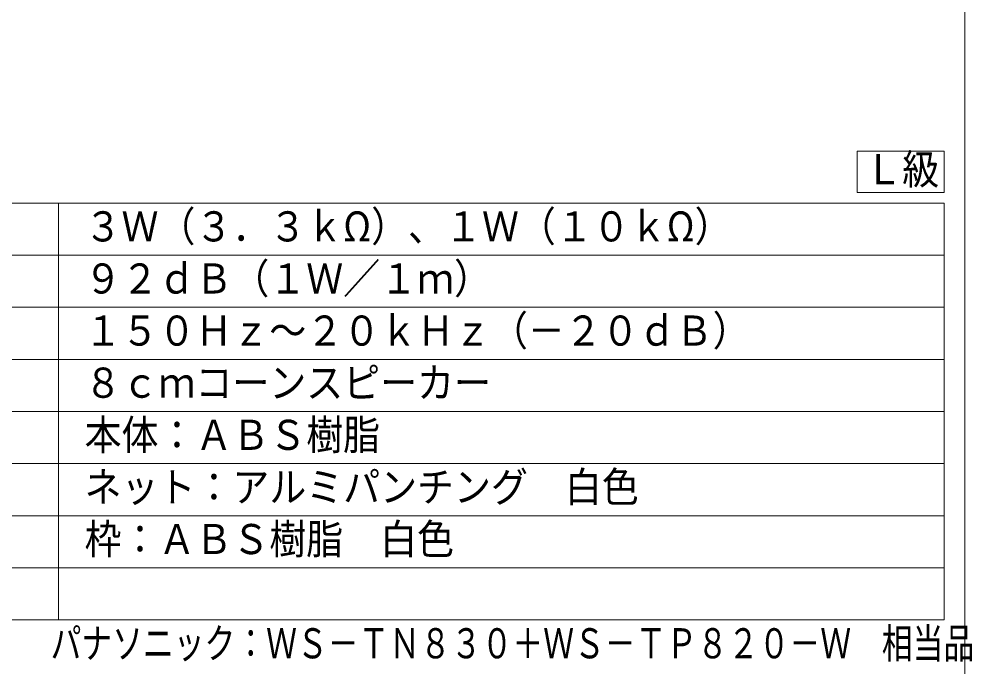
# Model space of a CAD drawing. Units: millimetres on the paper. Extents: x -401 to 401, y -280 to 280.
# Drawn here: x -219.8 to -128.3, y 0.5 to 62.6 of the extents above; entities that cross this region are included whole.
import ezdxf
from ezdxf.enums import TextEntityAlignment as Align

# ---------------------------------------------------------------- set-up
doc = ezdxf.new("R2010")
doc.units = ezdxf.units.MM
for name, color, linetype, lineweight in [('0-1_WAKU', 4, 'Continuous', 9), ('0-3_WAKU-M', 7, 'Continuous', 9), ('0-7_MOJI1', 7, 'Continuous', 9)]:
    doc.layers.add(name, color=color, linetype=linetype, lineweight=lineweight)
doc.layers.add('0-8_相当品', color=4, linetype='Continuous')
doc.styles.add('ＭＳ ゴシック', font='')
doc.styles.get('ＭＳ ゴシック').set_extended_font_data('MS Gothic')

msp = doc.modelspace()

# ---------------------------------------------------------------- linework, layer by layer
at = {"layer": '0-1_WAKU', "color": 3}
for p, q in [((-256, 45), (-131, 45)), ((-216, 5), (-216, 45)), ((-131, 5), (-131, 45)), ((-256, 5), (-131, 5))]:
    msp.add_line(p, q, dxfattribs=at)
at = {"layer": '0-1_WAKU'}
for p, q in [((-131, 40), (-256, 40)), ((-131, 35), (-256, 35)), ((-131, 30), (-256, 30)), ((-256, 25), (-131, 25)), ((-256, 20), (-131, 20)), ((-256, 15), (-131, 15)), ((-256, 10), (-131, 10))]:
    msp.add_line(p, q, dxfattribs=at)
at = {"layer": '0-3_WAKU-M'}
msp.add_line((-129, 240), (-129, -240), dxfattribs=at)
at = {"layer": '0-7_MOJI1'}
msp.add_lwpolyline([(-139.321, 49.967), (-131, 49.967), (-131, 46), (-139.321, 46)], close=True, dxfattribs=at)

# ---------------------------------------------------------------- texts
at = {"layer": '0-7_MOJI1', "style": 'ＭＳ ゴシック', "width": 0.9}
for s, p in [('Ｌ級', (-138.56, 45.928)), ('３Ｗ（３．３ｋΩ）、１Ｗ（１０ｋΩ）', (-213.5, 40.445)), ('９２ｄＢ（１Ｗ／１ｍ）', (-213.5, 35.445)), ('１５０Ｈｚ～２０ｋＨｚ（－２０ｄＢ）', (-213.5, 30.445)), ('８ｃｍコーンスピーカー', (-213.5, 25.445)), ('本体：ＡＢＳ樹脂', (-213.5, 20.445)), ('ネット：アルミパンチング\u3000白色', (-213.5, 15.445)), ('枠：ＡＢＳ樹脂\u3000白色', (-213.5, 10.445))]:
    msp.add_text(s, height=2.889, dxfattribs=at).set_placement(p, align=Align.BOTTOM_LEFT)
at = {"layer": '0-8_相当品', "style": 'ＭＳ ゴシック', "width": 0.75}
msp.add_text('パナソニック：ＷＳ－ＴＮ８３０＋ＷＳ－ＴＰ８２０－Ｗ\u3000相当品', height=2.889, dxfattribs=at).set_placement((-216.76, 0.445), align=Align.BOTTOM_LEFT)

doc.saveas('drawing.dxf')
